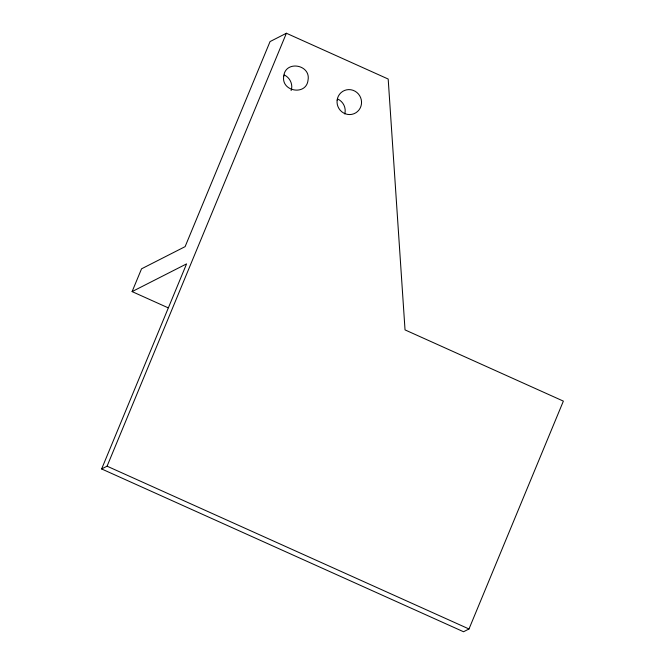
<?xml version="1.0" encoding="UTF-8"?>
<svg xmlns="http://www.w3.org/2000/svg" width="665" height="665" viewBox="0 0 665 665"><rect width="100%" height="100%" fill="white"/><g stroke="black" fill="none" stroke-linecap="round" stroke-linejoin="round"><path stroke-width="1" d="M291.12 90.548C293.265 84.588 289.973 77.581 284.279 74.995M132.102 291.603L141.545 268.818L185.111 246.64L270.057 41.571L286.399 33.25L388.185 79.035L405.035 329.898L563.371 401.12L468.991 628.974L463.547 631.75L101.629 468.95L186.574 263.88L132.102 291.603L168.104 307.795M101.629 468.95L107.073 466.182L286.399 33.25M107.073 466.182L468.991 628.974M337.662 99.01A12.552 12.178 63 0 1 344.778 113.956M283.756 76.109C280.863 91.595 306.424 96.109 308.045 80.041C310.937 64.547 285.385 60.033 283.756 76.109M337.138 100.116A12.552 12.178 63 0 0 353.946 113.74A12.552 12.178 63 0 0 356.773 92.393A12.552 12.178 63 0 0 337.138 100.116"/></g></svg>
